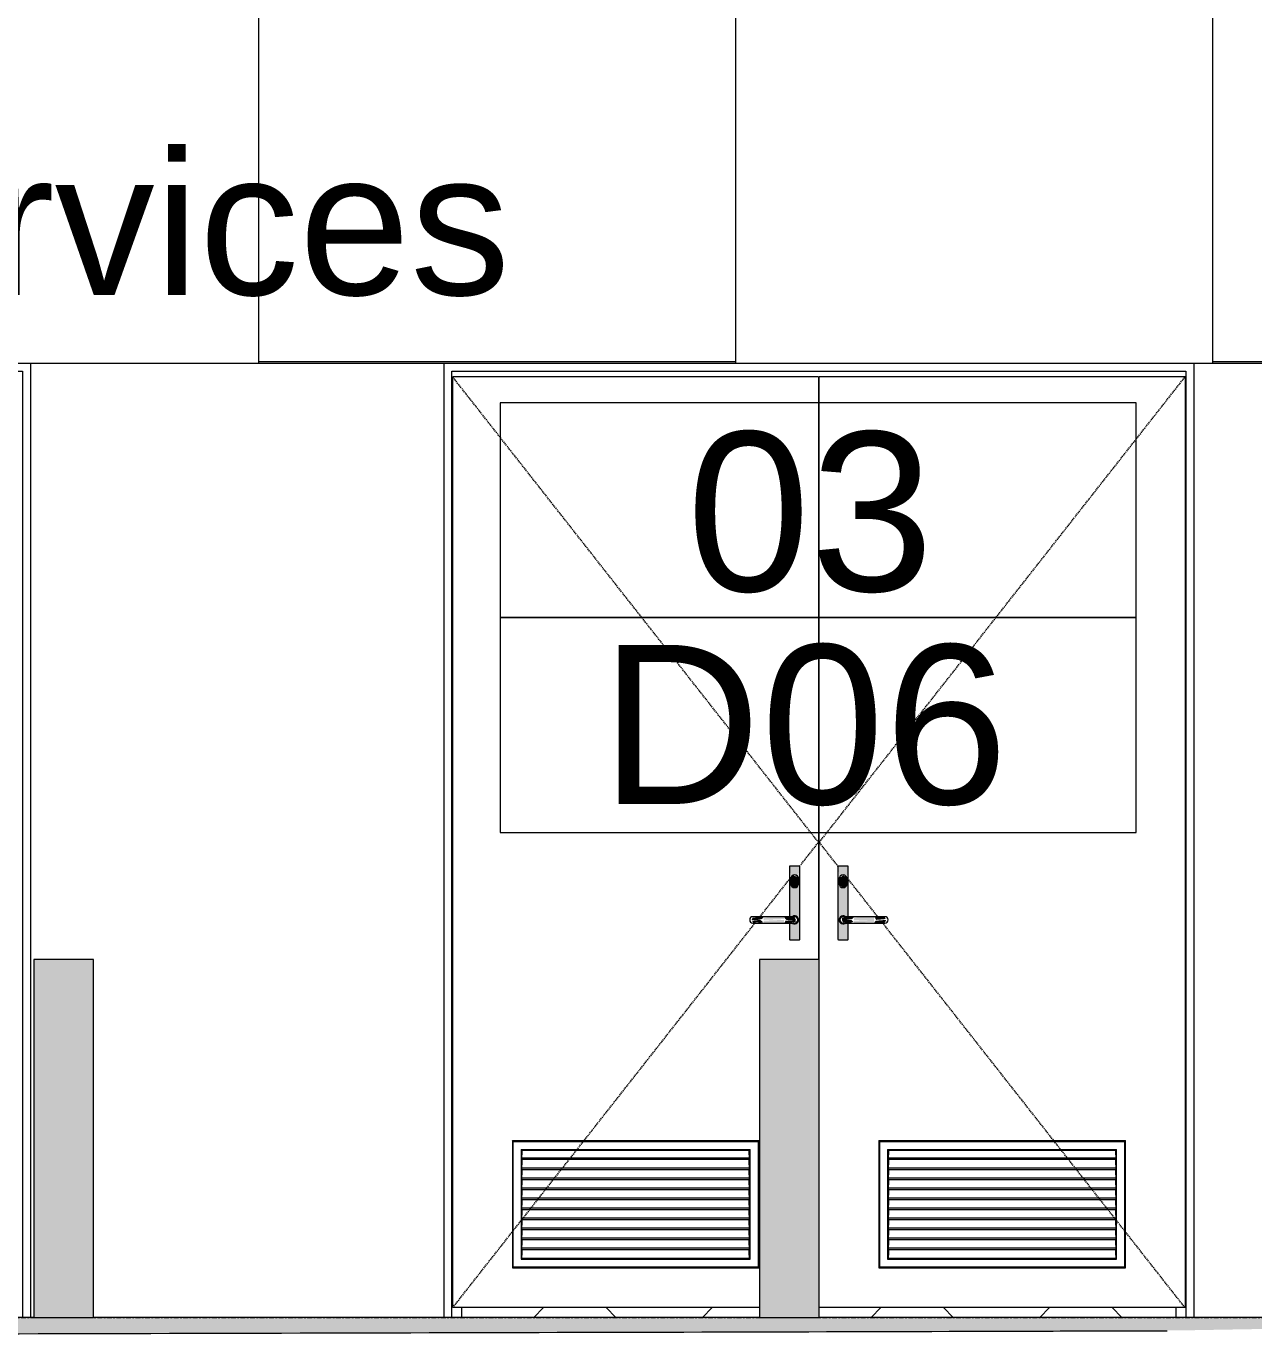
# Model space of a CAD drawing. Header units: millimetres. Extents: x -4612930 to -4329258, y -1064 to 30311.
# Drawn here: x -4541942 to -4538854, y 5154 to 8447 of the extents above; entities that cross this region are included whole.
import ezdxf

# ---------------------------------------------------------------- set-up
doc = ezdxf.new("R2010")
doc.units = ezdxf.units.MM
doc.linetypes.add('AEC_Center', pattern=[24, 12, -4, 4, -4])
doc.linetypes.add('Dash Small', pattern=[9, 3, -1.5, 3, -1.5])
for name, color, linetype, lineweight in [('A-DOOR', 31, 'Continuous', 5), ('A-DOOR-FRAM', 31, 'Continuous', 5), ('A-DOOR-IDEN', 31, 'Continuous', 5), ('A-FLOR', 192, 'Continuous', 5), ('A-FLOR-LEVL', 51, 'Continuous', 5), ('A-WALL', 113, 'Continuous', 5), ('A-WALL-PATT', 111, 'Continuous', 5), ('G-ANNO-TEXT', 231, 'Continuous', 5), ('Q-SPCQ', 91, 'Continuous', 5)]:
    doc.layers.add(name, color=color, linetype=linetype, lineweight=lineweight)
doc.styles.add('Arial_1', font='arial.ttf', dxfattribs={"height": 400})
doc.styles.add('Arial_2', font='arial.ttf', dxfattribs={"height": 360})

# ---------------------------------------------------------------- blocks, each defined once
blk = doc.blocks.new('X_Door-Frame-Metal - Standard-V12-SOUTH WEST')
at = {"layer": 'A-DOOR-FRAM'}
for p, q in [((-4543816.6142, 7600), (-4543816.6142, 6100)), ((-4543796.6142, 6100), (-4543796.6142, 7580)), ((-4543796.6142, 7580), (-4541950.6142, 7580)), ((-4541950.6142, 7580), (-4541950.6142, 5200)), ((-4541930.6142, 7600), (-4541930.6142, 5200)), ((-4543771.6142, 5200), (-4543771.6142, 5225)), ((-4541975.6142, 5225), (-4541975.6142, 5200))]:
    blk.add_line(p, q, dxfattribs=at)
blk = doc.blocks.new('X_Door-Panel-Hinge-Standard - Standard-V13-SOUTH WEST')
at = {"layer": 'A-DOOR', "linetype": 'Dash Small'}
for p, q in [((-4539946.6142, 6395), (-4539026.6142, 7565)), ((-4539899.0735, 6334.5407), (-4539946.6142, 6395)), ((-4539798.4841, 6206.6171), (-4539873.6142, 6302.163)), ((-4539026.6142, 5225), (-4539788.2231, 6193.5678))]:
    blk.add_line(p, q, dxfattribs=at)
at = {"layer": 'A-DOOR'}
for p, q in [((-4539946.6142, 5225), (-4539946.6142, 7565)), ((-4539026.6142, 7565), (-4539946.6142, 7565)), ((-4539026.6142, 7565), (-4539026.6142, 5225)), ((-4539796.6142, 5645), (-4539796.6142, 5325)), ((-4539796.6142, 5645), (-4539176.6142, 5645)), ((-4539794.6142, 5643), (-4539796.6142, 5645)), ((-4539794.6142, 5643), (-4539178.6142, 5643)), ((-4539794.6142, 5327), (-4539794.6142, 5643)), ((-4539176.6142, 5645), (-4539178.6142, 5643)), ((-4539178.6142, 5643), (-4539178.6142, 5327)), ((-4539176.6142, 5325), (-4539176.6142, 5645)), ((-4539774.6142, 5623), (-4539774.6142, 5347)), ((-4539774.6142, 5623), (-4539198.6142, 5623)), ((-4539772.6142, 5621), (-4539772.6142, 5609.05)), ((-4539772.6142, 5621), (-4539200.6142, 5621)), ((-4539772.6142, 5601), (-4539772.6142, 5609.05)), ((-4539772.6142, 5598), (-4539772.6142, 5601)), ((-4539200.6142, 5601), (-4539772.6142, 5601)), ((-4539772.6142, 5598), (-4539200.6142, 5598)), ((-4539772.6142, 5598), (-4539772.6142, 5583.85)), ((-4539200.6142, 5609.05), (-4539200.6142, 5621)), ((-4539200.6142, 5609.05), (-4539200.6142, 5601)), ((-4539200.6142, 5601), (-4539200.6142, 5598)), ((-4539200.6142, 5583.85), (-4539200.6142, 5598)), ((-4539198.6142, 5347), (-4539198.6142, 5623)), ((-4539772.6142, 5575.8), (-4539772.6142, 5583.85)), ((-4539772.6142, 5572.8), (-4539772.6142, 5575.8)), ((-4539200.6142, 5575.8), (-4539772.6142, 5575.8)), ((-4539772.6142, 5572.8), (-4539200.6142, 5572.8)), ((-4539772.6142, 5572.8), (-4539772.6142, 5558.65)), ((-4539200.6142, 5583.85), (-4539200.6142, 5575.8)), ((-4539200.6142, 5575.8), (-4539200.6142, 5572.8)), ((-4539200.6142, 5558.65), (-4539200.6142, 5572.8)), ((-4539772.6142, 5550.6), (-4539772.6142, 5558.65)), ((-4539772.6142, 5547.6), (-4539772.6142, 5550.6)), ((-4539200.6142, 5550.6), (-4539772.6142, 5550.6)), ((-4539772.6142, 5547.6), (-4539200.6142, 5547.6)), ((-4539772.6142, 5547.6), (-4539772.6142, 5533.45)), ((-4539772.6142, 5525.4), (-4539772.6142, 5533.45)), ((-4539200.6142, 5558.65), (-4539200.6142, 5550.6)), ((-4539200.6142, 5550.6), (-4539200.6142, 5547.6)), ((-4539200.6142, 5533.45), (-4539200.6142, 5547.6)), ((-4539200.6142, 5533.45), (-4539200.6142, 5525.4)), ((-4539772.6142, 5522.4), (-4539772.6142, 5525.4)), ((-4539200.6142, 5525.4), (-4539772.6142, 5525.4)), ((-4539772.6142, 5522.4), (-4539200.6142, 5522.4)), ((-4539772.6142, 5522.4), (-4539772.6142, 5508.25)), ((-4539772.6142, 5500.2), (-4539772.6142, 5508.25)), ((-4539772.6142, 5497.2), (-4539772.6142, 5500.2)), ((-4539200.6142, 5500.2), (-4539772.6142, 5500.2)), ((-4539200.6142, 5525.4), (-4539200.6142, 5522.4)), ((-4539200.6142, 5508.25), (-4539200.6142, 5522.4)), ((-4539200.6142, 5508.25), (-4539200.6142, 5500.2)), ((-4539200.6142, 5500.2), (-4539200.6142, 5497.2)), ((-4539772.6142, 5497.2), (-4539200.6142, 5497.2)), ((-4539772.6142, 5497.2), (-4539772.6142, 5483.05)), ((-4539772.6142, 5475), (-4539772.6142, 5483.05)), ((-4539772.6142, 5472), (-4539772.6142, 5475)), ((-4539200.6142, 5475), (-4539772.6142, 5475)), ((-4539772.6142, 5472), (-4539200.6142, 5472)), ((-4539772.6142, 5472), (-4539772.6142, 5457.85)), ((-4539200.6142, 5483.05), (-4539200.6142, 5497.2)), ((-4539200.6142, 5483.05), (-4539200.6142, 5475)), ((-4539200.6142, 5475), (-4539200.6142, 5472)), ((-4539200.6142, 5457.85), (-4539200.6142, 5472)), ((-4539772.6142, 5449.8), (-4539772.6142, 5457.85)), ((-4539772.6142, 5446.8), (-4539772.6142, 5449.8)), ((-4539200.6142, 5449.8), (-4539772.6142, 5449.8)), ((-4539772.6142, 5446.8), (-4539200.6142, 5446.8)), ((-4539772.6142, 5446.8), (-4539772.6142, 5432.65)), ((-4539200.6142, 5457.85), (-4539200.6142, 5449.8)), ((-4539200.6142, 5449.8), (-4539200.6142, 5446.8)), ((-4539200.6142, 5432.65), (-4539200.6142, 5446.8)), ((-4539772.6142, 5424.6), (-4539772.6142, 5432.65)), ((-4539772.6142, 5421.6), (-4539772.6142, 5424.6)), ((-4539200.6142, 5424.6), (-4539772.6142, 5424.6)), ((-4539772.6142, 5421.6), (-4539200.6142, 5421.6)), ((-4539772.6142, 5421.6), (-4539772.6142, 5407.45)), ((-4539772.6142, 5399.4), (-4539772.6142, 5407.45)), ((-4539200.6142, 5432.65), (-4539200.6142, 5424.6)), ((-4539200.6142, 5424.6), (-4539200.6142, 5421.6)), ((-4539200.6142, 5407.45), (-4539200.6142, 5421.6)), ((-4539200.6142, 5407.45), (-4539200.6142, 5399.4)), ((-4539772.6142, 5396.4), (-4539772.6142, 5399.4)), ((-4539200.6142, 5399.4), (-4539772.6142, 5399.4)), ((-4539772.6142, 5396.4), (-4539200.6142, 5396.4)), ((-4539772.6142, 5396.4), (-4539772.6142, 5382.25)), ((-4539772.6142, 5374.2), (-4539772.6142, 5382.25)), ((-4539772.6142, 5371.2), (-4539772.6142, 5374.2)), ((-4539200.6142, 5374.2), (-4539772.6142, 5374.2)), ((-4539772.6142, 5371.2), (-4539200.6142, 5371.2)), ((-4539772.6142, 5371.2), (-4539772.6142, 5357.05)), ((-4539200.6142, 5399.4), (-4539200.6142, 5396.4)), ((-4539200.6142, 5382.25), (-4539200.6142, 5396.4)), ((-4539200.6142, 5382.25), (-4539200.6142, 5374.2)), ((-4539200.6142, 5374.2), (-4539200.6142, 5371.2)), ((-4539200.6142, 5357.05), (-4539200.6142, 5371.2)), ((-4539774.6142, 5347), (-4539198.6142, 5347)), ((-4539772.6142, 5349), (-4539772.6142, 5357.05)), ((-4539200.6142, 5349), (-4539772.6142, 5349)), ((-4539200.6142, 5357.05), (-4539200.6142, 5349)), ((-4539796.6142, 5325), (-4539794.6142, 5327)), ((-4539796.6142, 5325), (-4539176.6142, 5325)), ((-4539178.6142, 5327), (-4539794.6142, 5327)), ((-4539176.6142, 5325), (-4539178.6142, 5327)), ((-4539026.6142, 5225), (-4539946.6142, 5225))]:
    blk.add_line(p, q, dxfattribs=at)
blk = doc.blocks.new('X_Door-Panel-Hinge-Standard - Standard-V14-SOUTH WEST')
at = {"layer": 'A-DOOR', "linetype": 'Dash Small'}
for p, q in [((-4539948.6142, 6395), (-4540868.6142, 7565)), ((-4539996.1549, 6334.5407), (-4539948.6142, 6395)), ((-4540096.7443, 6206.6171), (-4540021.6142, 6302.163)), ((-4540868.6142, 5225), (-4540107.0053, 6193.5678))]:
    blk.add_line(p, q, dxfattribs=at)
at = {"layer": 'A-DOOR'}
for p, q in [((-4540868.6142, 5225), (-4540868.6142, 7565)), ((-4539948.6142, 7565), (-4540868.6142, 7565)), ((-4539948.6142, 7565), (-4539948.6142, 6100)), ((-4540716.6142, 5643), (-4540718.6142, 5645)), ((-4540718.6142, 5645), (-4540718.6142, 5325)), ((-4540718.6142, 5645), (-4540098.6142, 5645)), ((-4540716.6142, 5643), (-4540100.6142, 5643)), ((-4540716.6142, 5327), (-4540716.6142, 5643)), ((-4540098.6142, 5645), (-4540100.6142, 5643)), ((-4540100.6142, 5643), (-4540100.6142, 5327)), ((-4540098.6142, 5325), (-4540098.6142, 5645)), ((-4540696.6142, 5623), (-4540696.6142, 5347)), ((-4540696.6142, 5623), (-4540120.6142, 5623)), ((-4540694.6142, 5621), (-4540694.6142, 5609.05)), ((-4540694.6142, 5621), (-4540122.6142, 5621)), ((-4540694.6142, 5601), (-4540694.6142, 5609.05)), ((-4540694.6142, 5598), (-4540694.6142, 5601)), ((-4540122.6142, 5601), (-4540694.6142, 5601)), ((-4540694.6142, 5598), (-4540122.6142, 5598)), ((-4540694.6142, 5598), (-4540694.6142, 5583.85)), ((-4540122.6142, 5609.05), (-4540122.6142, 5621)), ((-4540122.6142, 5609.05), (-4540122.6142, 5601)), ((-4540122.6142, 5601), (-4540122.6142, 5598)), ((-4540122.6142, 5583.85), (-4540122.6142, 5598)), ((-4540120.6142, 5347), (-4540120.6142, 5623)), ((-4540694.6142, 5575.8), (-4540694.6142, 5583.85)), ((-4540694.6142, 5572.8), (-4540694.6142, 5575.8)), ((-4540122.6142, 5575.8), (-4540694.6142, 5575.8)), ((-4540694.6142, 5572.8), (-4540122.6142, 5572.8)), ((-4540694.6142, 5572.8), (-4540694.6142, 5558.65)), ((-4540122.6142, 5583.85), (-4540122.6142, 5575.8)), ((-4540122.6142, 5575.8), (-4540122.6142, 5572.8)), ((-4540122.6142, 5558.65), (-4540122.6142, 5572.8)), ((-4540694.6142, 5550.6), (-4540694.6142, 5558.65)), ((-4540694.6142, 5547.6), (-4540694.6142, 5550.6)), ((-4540122.6142, 5550.6), (-4540694.6142, 5550.6)), ((-4540694.6142, 5547.6), (-4540122.6142, 5547.6)), ((-4540694.6142, 5547.6), (-4540694.6142, 5533.45)), ((-4540694.6142, 5525.4), (-4540694.6142, 5533.45)), ((-4540122.6142, 5558.65), (-4540122.6142, 5550.6)), ((-4540122.6142, 5550.6), (-4540122.6142, 5547.6)), ((-4540122.6142, 5533.45), (-4540122.6142, 5547.6)), ((-4540122.6142, 5533.45), (-4540122.6142, 5525.4)), ((-4540694.6142, 5522.4), (-4540694.6142, 5525.4)), ((-4540122.6142, 5525.4), (-4540694.6142, 5525.4)), ((-4540694.6142, 5522.4), (-4540122.6142, 5522.4)), ((-4540694.6142, 5522.4), (-4540694.6142, 5508.25)), ((-4540694.6142, 5500.2), (-4540694.6142, 5508.25)), ((-4540694.6142, 5497.2), (-4540694.6142, 5500.2)), ((-4540122.6142, 5500.2), (-4540694.6142, 5500.2)), ((-4540122.6142, 5525.4), (-4540122.6142, 5522.4)), ((-4540122.6142, 5508.25), (-4540122.6142, 5522.4)), ((-4540122.6142, 5508.25), (-4540122.6142, 5500.2)), ((-4540122.6142, 5500.2), (-4540122.6142, 5497.2)), ((-4540694.6142, 5497.2), (-4540122.6142, 5497.2)), ((-4540694.6142, 5497.2), (-4540694.6142, 5483.05)), ((-4540694.6142, 5475), (-4540694.6142, 5483.05)), ((-4540694.6142, 5472), (-4540694.6142, 5475)), ((-4540122.6142, 5475), (-4540694.6142, 5475)), ((-4540694.6142, 5472), (-4540122.6142, 5472)), ((-4540694.6142, 5472), (-4540694.6142, 5457.85)), ((-4540122.6142, 5483.05), (-4540122.6142, 5497.2)), ((-4540122.6142, 5483.05), (-4540122.6142, 5475)), ((-4540122.6142, 5475), (-4540122.6142, 5472)), ((-4540122.6142, 5457.85), (-4540122.6142, 5472)), ((-4540694.6142, 5449.8), (-4540694.6142, 5457.85)), ((-4540694.6142, 5446.8), (-4540694.6142, 5449.8)), ((-4540122.6142, 5449.8), (-4540694.6142, 5449.8)), ((-4540694.6142, 5446.8), (-4540122.6142, 5446.8)), ((-4540694.6142, 5446.8), (-4540694.6142, 5432.65)), ((-4540122.6142, 5457.85), (-4540122.6142, 5449.8)), ((-4540122.6142, 5449.8), (-4540122.6142, 5446.8)), ((-4540122.6142, 5432.65), (-4540122.6142, 5446.8)), ((-4540694.6142, 5424.6), (-4540694.6142, 5432.65)), ((-4540694.6142, 5421.6), (-4540694.6142, 5424.6)), ((-4540122.6142, 5424.6), (-4540694.6142, 5424.6)), ((-4540694.6142, 5421.6), (-4540122.6142, 5421.6)), ((-4540694.6142, 5421.6), (-4540694.6142, 5407.45)), ((-4540694.6142, 5399.4), (-4540694.6142, 5407.45)), ((-4540122.6142, 5432.65), (-4540122.6142, 5424.6)), ((-4540122.6142, 5424.6), (-4540122.6142, 5421.6)), ((-4540122.6142, 5407.45), (-4540122.6142, 5421.6)), ((-4540122.6142, 5407.45), (-4540122.6142, 5399.4)), ((-4540694.6142, 5396.4), (-4540694.6142, 5399.4)), ((-4540122.6142, 5399.4), (-4540694.6142, 5399.4)), ((-4540694.6142, 5396.4), (-4540122.6142, 5396.4)), ((-4540694.6142, 5396.4), (-4540694.6142, 5382.25)), ((-4540694.6142, 5374.2), (-4540694.6142, 5382.25)), ((-4540694.6142, 5371.2), (-4540694.6142, 5374.2)), ((-4540122.6142, 5374.2), (-4540694.6142, 5374.2)), ((-4540694.6142, 5371.2), (-4540122.6142, 5371.2)), ((-4540694.6142, 5371.2), (-4540694.6142, 5357.05)), ((-4540122.6142, 5399.4), (-4540122.6142, 5396.4)), ((-4540122.6142, 5382.25), (-4540122.6142, 5396.4)), ((-4540122.6142, 5382.25), (-4540122.6142, 5374.2)), ((-4540122.6142, 5374.2), (-4540122.6142, 5371.2)), ((-4540122.6142, 5357.05), (-4540122.6142, 5371.2)), ((-4540696.6142, 5347), (-4540120.6142, 5347)), ((-4540694.6142, 5349), (-4540694.6142, 5357.05)), ((-4540122.6142, 5349), (-4540694.6142, 5349)), ((-4540122.6142, 5357.05), (-4540122.6142, 5349)), ((-4540716.6142, 5327), (-4540718.6142, 5325)), ((-4540718.6142, 5325), (-4540098.6142, 5325)), ((-4540100.6142, 5327), (-4540716.6142, 5327)), ((-4540100.6142, 5327), (-4540098.6142, 5325)), ((-4540096.6211, 5225), (-4540868.6142, 5225))]:
    blk.add_line(p, q, dxfattribs=at)
blk = doc.blocks.new('X_Door-Frame-Metal - Standard-V3-SOUTH WEST')
at = {"layer": 'A-DOOR-FRAM'}
for p, q in [((-4547950.6142, 7600), (-4547950.6142, 5200)), ((-4547930.6142, 5200), (-4547930.6142, 7580)), ((-4547930.6142, 7580), (-4546084.6142, 7580)), ((-4546084.6142, 7580), (-4546084.6142, 5200)), ((-4546064.6142, 7600), (-4546064.6142, 5200)), ((-4547905.6142, 5200), (-4547905.6142, 5225)), ((-4546109.6142, 5225), (-4546109.6142, 5200))]:
    blk.add_line(p, q, dxfattribs=at)
blk = doc.blocks.new('X_Door-Handle-Lockwood 4800 Series Lever - Standard-764996-SOUTH WEST')
at = {"layer": 'A-DOOR'}
h = blk.add_hatch(color=256, dxfattribs=at)
h.paths.add_polyline_path([(-4548980, 6150), (-4548969.6, 6151), (-4548971.9, 6310.1), (-4548975.5, 6283.9), (-4548982.6, 6281), (-4548989.7, 6283.9), (-4548992.6, 6291), (-4548994.6, 6323.7), (-4548995.6, 6334), (-4548995.6, 6207.5), (-4548987.6, 6208.7), (-4548980, 6209.7), (-4548974, 6205), (-4548973, 6197.4), (-4548977.6, 6191.3), (-4548985.2, 6190.3), (-4548995.6, 6192.5), (-4548994.6, 6150), (-4548982.6, 6150)])
h.paths.add_polyline_path([(-4548973, 6305.6), (-4548970.6, 6335), (-4548995.6, 6334), (-4548991.3, 6308), (-4548985.2, 6312.7), (-4548977.6, 6311.7), (-4548974, 6308)])
for points in [[(-4548982.6, 6281), (-4548976.7, 6283.9), (-4548972.6, 6291), (-4548974, 6308), (-4548986.5, 6311.7), (-4548992.3, 6305.6), (-4548992.3, 6288.4), (-4548985.2, 6281.7), (-4548983.9, 6281.3)], [(-4549074.5, 6200), (-4549064.6, 6202.1), (-4549060.6, 6206.9), (-4549088, 6205.7), (-4549090.9, 6200), (-4549078.1, 6200)], [(-4549086.8, 6192.1), (-4549078.1, 6193.9), (-4549068.6, 6192.8), (-4549061.7, 6194.3), (-4549068.9, 6200), (-4549089.9, 6197.9), (-4549087.3, 6193.1)], [(-4549060.6, 6200), (-4549009.6, 6202.1), (-4549009.6, 6207.7), (-4549060.6, 6205.7), (-4549060.6, 6202.1)], [(-4549009.6, 6192.3), (-4549009.6, 6200), (-4549060.6, 6197.9), (-4549060.6, 6192.3), (-4549042.9, 6192.3)], [(-4548992.6, 6200), (-4548979.3, 6200), (-4548982.5, 6206), (-4549003.3, 6207.5), (-4549008.6, 6205.7), (-4549003.3, 6200), (-4548995.6, 6200)], [(-4548999.2, 6192.1), (-4548980, 6194.7), (-4548980, 6200), (-4549005.6, 6197.9), (-4549008.1, 6192.9), (-4549003.3, 6192.5)]]:
    blk.add_hatch(color=256, dxfattribs=at).paths.add_polyline_path(points)
for p, q in [((-4548995.6, 6334), (-4548995.6, 6207.5)), ((-4548970.6, 6335), (-4548994.6, 6335)), ((-4548969.6, 6151), (-4548969.6, 6334)), ((-4548992.6, 6303), (-4548992.6, 6291)), ((-4548972.6, 6291), (-4548972.6, 6303)), ((-4549009.6, 6208), (-4549060.6, 6208)), ((-4549060.6, 6192), (-4549009.6, 6192)), ((-4548995.6, 6192.5), (-4548995.6, 6151)), ((-4548994.6, 6150), (-4548970.6, 6150))]:
    blk.add_line(p, q, dxfattribs=at)
at = {"layer": 'A-DOOR', "flags": 128}
for points in [[(-4549060.6, 6208), (-4549061.7, 6208), (-4549062.8, 6208), (-4549063.8, 6208), (-4549064.9, 6208), (-4549066, 6208), (-4549067, 6208), (-4549068.1, 6208), (-4549069.1, 6208), (-4549070.1, 6208), (-4549071.1, 6208), (-4549072.1, 6208), (-4549073.1, 6208), (-4549074, 6208), (-4549075, 6208), (-4549075.9, 6208), (-4549076.7, 6208), (-4549077.6, 6208), (-4549078.4, 6208), (-4549079.2, 6208), (-4549080, 6208), (-4549080.7, 6208), (-4549081.4, 6208), (-4549082.1, 6208), (-4549082.7, 6208), (-4549083.3, 6208), (-4549083.9, 6208), (-4549084.4, 6208), (-4549084.9, 6208), (-4549085.4, 6208), (-4549085.8, 6208), (-4549086.2, 6208), (-4549086.5, 6208), (-4549086.8, 6208), (-4549087, 6208), (-4549087.2, 6208), (-4549087.4, 6208), (-4549087.5, 6208), (-4549087.6, 6208), (-4549087.6, 6208)], [(-4549087.6, 6192), (-4549087.6, 6192), (-4549087.5, 6192), (-4549087.4, 6192), (-4549087.3, 6192), (-4549087.1, 6192), (-4549086.8, 6192), (-4549086.6, 6192), (-4549086.2, 6192), (-4549085.9, 6192), (-4549085.5, 6192), (-4549085, 6192), (-4549084.6, 6192), (-4549084, 6192), (-4549083.5, 6192), (-4549082.9, 6192), (-4549082.3, 6192), (-4549081.6, 6192), (-4549080.9, 6192), (-4549080.2, 6192), (-4549079.4, 6192), (-4549078.6, 6192), (-4549077.8, 6192), (-4549077, 6192), (-4549076.1, 6192), (-4549075.2, 6192), (-4549074.3, 6192), (-4549073.3, 6192), (-4549072.4, 6192), (-4549071.4, 6192), (-4549070.4, 6192), (-4549069.4, 6192), (-4549068.4, 6192), (-4549067.3, 6192), (-4549066.3, 6192), (-4549065.2, 6192), (-4549064.1, 6192), (-4549063.1, 6192), (-4549062, 6192), (-4549060.9, 6192), (-4549060.6, 6192)], [(-4548982.6, 6208), (-4548982.6, 6208), (-4548982.7, 6208), (-4548982.8, 6208), (-4548983, 6208), (-4548983.2, 6208), (-4548983.4, 6208), (-4548983.7, 6208), (-4548984, 6208), (-4548984.3, 6208), (-4548984.7, 6208), (-4548985.2, 6208), (-4548985.7, 6208), (-4548986.2, 6208), (-4548986.7, 6208), (-4548987.3, 6208), (-4548988, 6208), (-4548988.6, 6208), (-4548989.3, 6208), (-4548990, 6208), (-4548990.8, 6208), (-4548991.6, 6208), (-4548992.4, 6208), (-4548993.3, 6208), (-4548994.1, 6208), (-4548995, 6208), (-4548995.9, 6208), (-4548996.9, 6208), (-4548997.9, 6208), (-4548998.8, 6208), (-4548999.8, 6208), (-4549000.8, 6208), (-4549001.9, 6208), (-4549002.9, 6208), (-4549004, 6208), (-4549005, 6208), (-4549006.1, 6208), (-4549007.2, 6208), (-4549008.2, 6208), (-4549009.3, 6208), (-4549009.6, 6208)], [(-4549009.6, 6192), (-4549008.5, 6192), (-4549007.5, 6192), (-4549006.4, 6192), (-4549005.3, 6192), (-4549004.3, 6192), (-4549003.2, 6192), (-4549002.2, 6192), (-4549001.1, 6192), (-4549000.1, 6192), (-4548999.1, 6192), (-4548998.1, 6192), (-4548997.1, 6192), (-4548996.2, 6192), (-4548995.3, 6192), (-4548994.4, 6192), (-4548993.5, 6192), (-4548992.6, 6192), (-4548991.8, 6192), (-4548991, 6192), (-4548990.2, 6192), (-4548989.5, 6192), (-4548988.8, 6192), (-4548988.1, 6192), (-4548987.5, 6192), (-4548986.9, 6192), (-4548986.3, 6192), (-4548985.8, 6192), (-4548985.3, 6192), (-4548984.9, 6192), (-4548984.4, 6192), (-4548984.1, 6192), (-4548983.7, 6192), (-4548983.5, 6192), (-4548983.2, 6192), (-4548983, 6192), (-4548982.8, 6192), (-4548982.7, 6192), (-4548982.6, 6192), (-4548982.6, 6192)]]:
    blk.add_lwpolyline(points, dxfattribs=at)
at = {"layer": 'A-DOOR'}
for centre, radius, start, end in [((-4548994.6, 6334), 1, 90, 180), ((-4548970.6, 6334), 1, 0, 90), ((-4548982.6, 6303), 10, 360, 180), ((-4548982.6, 6291), 10, 180, 0), ((-4548982.6, 6303), 10, 0, 120), ((-4548982.6, 6291), 10, 315, 0), ((-4548982.6, 6303), 10, 0, 15), ((-4548982.6, 6303), 10, 0, 15), ((-4548982.6, 6291), 10, 195, 210), ((-4548982.6, 6291), 10, 255, 285), ((-4549087.6, 6200), 8, 90, 270), ((-4549087.6, 6200), 8, 90, 180), ((-4549087.6, 6200), 8, 180, 270), ((-4548982.6, 6200), 10, 0, 135), ((-4548982.6, 6200), 10, 225, 0), ((-4548982.6, 6200), 8, 0, 120), ((-4548982.6, 6200), 8, 240, 0), ((-4548982.6, 6200), 8, 270, 90), ((-4548994.6, 6151), 1, 180, 270), ((-4548970.6, 6151), 1, 270, 0)]:
    blk.add_arc(centre, radius, start, end, dxfattribs=at)
blk = doc.blocks.new('X_Door-Handle-Lockwood 4800 Series Lever - Standard-765406-SOUTH WEST')
at = {"layer": 'A-DOOR'}
h = blk.add_hatch(color=256, dxfattribs=at)
h.paths.add_polyline_path([(-4548863.2, 6150), (-4548847.6, 6151), (-4548847.6, 6192.5), (-4548855.6, 6191.3), (-4548863.2, 6190.3), (-4548869.3, 6195), (-4548870.3, 6202.6), (-4548865.6, 6208.7), (-4548858, 6209.7), (-4548847.6, 6207.5), (-4548849.9, 6310.1), (-4548853.5, 6283.9), (-4548860.6, 6281), (-4548867.7, 6283.9), (-4548870.6, 6291), (-4548872.6, 6323.7), (-4548873.6, 6334), (-4548872.6, 6150), (-4548865.6, 6150)])
h.paths.add_polyline_path([(-4548851, 6305.6), (-4548848.6, 6335), (-4548873.6, 6334), (-4548869.3, 6308), (-4548863.2, 6312.7), (-4548855.6, 6311.7), (-4548852, 6308)])
for points in [[(-4548860.6, 6281), (-4548853.5, 6285), (-4548850.6, 6291), (-4548852, 6308), (-4548860.4, 6311.7), (-4548869.9, 6305.6), (-4548870.6, 6303), (-4548869.3, 6288.7), (-4548863.2, 6281.7), (-4548861.9, 6281.3)], [(-4548844, 6192.1), (-4548835.2, 6195), (-4548839.9, 6200), (-4548863.9, 6200), (-4548861.2, 6194), (-4548845.1, 6192.2)], [(-4548850.6, 6200), (-4548837.6, 6202.1), (-4548833.6, 6206.9), (-4548855, 6206.7), (-4548863.2, 6205.3), (-4548863.2, 6200), (-4548851, 6200)], [(-4548782.6, 6200), (-4548782.6, 6207.7), (-4548833.6, 6205.7), (-4548833.6, 6200), (-4548801, 6200)], [(-4548833.6, 6192.3), (-4548782.6, 6194.3), (-4548782.6, 6200), (-4548833.6, 6197.9), (-4548833.6, 6192.9)], [(-4548756.4, 6192.1), (-4548752.3, 6200), (-4548778.7, 6197.8), (-4548782.6, 6193.1), (-4548758.6, 6193.1)], [(-4548776.9, 6200), (-4548753.4, 6202.1), (-4548756.4, 6207.9), (-4548765.1, 6206.1), (-4548774.7, 6207.2), (-4548781.5, 6205.6), (-4548778.5, 6201.9)]]:
    blk.add_hatch(color=256, dxfattribs=at).paths.add_polyline_path(points)
for p, q in [((-4548873.6, 6334), (-4548873.6, 6151)), ((-4548848.6, 6335), (-4548872.6, 6335)), ((-4548847.6, 6207.5), (-4548847.6, 6334)), ((-4548870.6, 6303), (-4548870.6, 6291)), ((-4548850.6, 6291), (-4548850.6, 6303)), ((-4548847.6, 6151), (-4548847.6, 6192.5)), ((-4548782.6, 6208), (-4548833.6, 6208)), ((-4548833.6, 6192), (-4548782.6, 6192)), ((-4548872.6, 6150), (-4548848.6, 6150))]:
    blk.add_line(p, q, dxfattribs=at)
at = {"layer": 'A-DOOR', "flags": 128}
for points in [[(-4548833.6, 6208), (-4548834.7, 6208), (-4548835.8, 6208), (-4548836.8, 6208), (-4548837.9, 6208), (-4548839, 6208), (-4548840, 6208), (-4548841.1, 6208), (-4548842.1, 6208), (-4548843.1, 6208), (-4548844.1, 6208), (-4548845.1, 6208), (-4548846.1, 6208), (-4548847, 6208), (-4548848, 6208), (-4548848.9, 6208), (-4548849.7, 6208), (-4548850.6, 6208), (-4548851.4, 6208), (-4548852.2, 6208), (-4548853, 6208), (-4548853.7, 6208), (-4548854.4, 6208), (-4548855.1, 6208), (-4548855.7, 6208), (-4548856.3, 6208), (-4548856.9, 6208), (-4548857.4, 6208), (-4548857.9, 6208), (-4548858.4, 6208), (-4548858.8, 6208), (-4548859.2, 6208), (-4548859.5, 6208), (-4548859.8, 6208), (-4548860, 6208), (-4548860.2, 6208), (-4548860.4, 6208), (-4548860.5, 6208), (-4548860.6, 6208), (-4548860.6, 6208)], [(-4548860.6, 6192), (-4548860.6, 6192), (-4548860.5, 6192), (-4548860.4, 6192), (-4548860.3, 6192), (-4548860.1, 6192), (-4548859.8, 6192), (-4548859.6, 6192), (-4548859.2, 6192), (-4548858.9, 6192), (-4548858.5, 6192), (-4548858, 6192), (-4548857.6, 6192), (-4548857, 6192), (-4548856.5, 6192), (-4548855.9, 6192), (-4548855.3, 6192), (-4548854.6, 6192), (-4548853.9, 6192), (-4548853.2, 6192), (-4548852.4, 6192), (-4548851.6, 6192), (-4548850.8, 6192), (-4548850, 6192), (-4548849.1, 6192), (-4548848.2, 6192), (-4548847.3, 6192), (-4548846.3, 6192), (-4548845.4, 6192), (-4548844.4, 6192), (-4548843.4, 6192), (-4548842.4, 6192), (-4548841.4, 6192), (-4548840.3, 6192), (-4548839.3, 6192), (-4548838.2, 6192), (-4548837.1, 6192), (-4548836.1, 6192), (-4548835, 6192), (-4548833.9, 6192), (-4548833.6, 6192)], [(-4548755.6, 6208), (-4548755.6, 6208), (-4548755.7, 6208), (-4548755.8, 6208), (-4548756, 6208), (-4548756.2, 6208), (-4548756.4, 6208), (-4548756.7, 6208), (-4548757, 6208), (-4548757.3, 6208), (-4548757.7, 6208), (-4548758.2, 6208), (-4548758.7, 6208), (-4548759.2, 6208), (-4548759.7, 6208), (-4548760.3, 6208), (-4548761, 6208), (-4548761.6, 6208), (-4548762.3, 6208), (-4548763, 6208), (-4548763.8, 6208), (-4548764.6, 6208), (-4548765.4, 6208), (-4548766.3, 6208), (-4548767.1, 6208), (-4548768, 6208), (-4548768.9, 6208), (-4548769.9, 6208), (-4548770.9, 6208), (-4548771.8, 6208), (-4548772.8, 6208), (-4548773.8, 6208), (-4548774.9, 6208), (-4548775.9, 6208), (-4548777, 6208), (-4548778, 6208), (-4548779.1, 6208), (-4548780.2, 6208), (-4548781.2, 6208), (-4548782.3, 6208), (-4548782.6, 6208)], [(-4548782.6, 6192), (-4548781.5, 6192), (-4548780.5, 6192), (-4548779.4, 6192), (-4548778.3, 6192), (-4548777.3, 6192), (-4548776.2, 6192), (-4548775.2, 6192), (-4548774.1, 6192), (-4548773.1, 6192), (-4548772.1, 6192), (-4548771.1, 6192), (-4548770.1, 6192), (-4548769.2, 6192), (-4548768.3, 6192), (-4548767.4, 6192), (-4548766.5, 6192), (-4548765.6, 6192), (-4548764.8, 6192), (-4548764, 6192), (-4548763.2, 6192), (-4548762.5, 6192), (-4548761.8, 6192), (-4548761.1, 6192), (-4548760.5, 6192), (-4548759.9, 6192), (-4548759.3, 6192), (-4548758.8, 6192), (-4548758.3, 6192), (-4548757.9, 6192), (-4548757.4, 6192), (-4548757.1, 6192), (-4548756.7, 6192), (-4548756.5, 6192), (-4548756.2, 6192), (-4548756, 6192), (-4548755.8, 6192), (-4548755.7, 6192), (-4548755.6, 6192), (-4548755.6, 6192)]]:
    blk.add_lwpolyline(points, dxfattribs=at)
at = {"layer": 'A-DOOR'}
for centre, radius, start, end in [((-4548872.6, 6334), 1, 90, 180), ((-4548848.6, 6334), 1, 0, 90), ((-4548860.6, 6303), 10, 0, 180), ((-4548860.6, 6303), 10, 60, 180), ((-4548860.6, 6303), 10, 165, 180), ((-4548860.6, 6303), 10, 165, 180), ((-4548860.6, 6291), 10, 180, 0), ((-4548860.6, 6291), 10, 180, 225), ((-4548860.6, 6303), 10, 0, 30), ((-4548860.6, 6303), 10, 0, 15), ((-4548860.6, 6303), 10, 0, 15), ((-4548860.6, 6291), 10, 255, 285), ((-4548860.6, 6291), 10, 330, 345), ((-4548860.6, 6200), 10, 45, 180), ((-4548860.6, 6200), 10, 180, 315), ((-4548860.6, 6200), 8, 90, 270), ((-4548860.6, 6200), 8, 60, 180), ((-4548860.6, 6200), 8, 180, 300), ((-4548755.6, 6200), 8, 270, 90), ((-4548755.6, 6200), 8, 0, 90), ((-4548755.6, 6200), 8, 270, 0), ((-4548872.6, 6151), 1, 180, 270), ((-4548848.6, 6151), 1, 270, 0)]:
    blk.add_arc(centre, radius, start, end, dxfattribs=at)
blk = doc.blocks.new('Bollard_Typical - 150mm Diameter - BOL001 _fixed_-V176-SOUTH WEST')
at = {"layer": 'Q-SPCQ'}
for points in [[(-4577589.3, 5200), (-4577520.4, 5200), (-4577520.4, 6100), (-4577589.3, 6100), (-4577589.3, 5205.5)], [(-4577491.4, 5200), (-4577439.7, 5200), (-4577439.7, 6100), (-4577520.4, 6100), (-4577520.4, 5200), (-4577505.9, 5200)]]:
    blk.add_hatch(color=256, dxfattribs=at).paths.add_polyline_path(points)
at = {"layer": 'Q-SPCQ', "lineweight": 18}
for p, q in [((-4577589.5, 6100), (-4577589.5, 5200)), ((-4577520.4, 6100), (-4577589.5, 6100)), ((-4577439.5, 6100), (-4577520.4, 6100)), ((-4577439.5, 5200), (-4577439.5, 6100)), ((-4577589.5, 5200), (-4577520.4, 5200)), ((-4577520.4, 5200), (-4577439.5, 5200))]:
    blk.add_line(p, q, dxfattribs=at)
blk = doc.blocks.new('AA_DOOR_MARK _ TYPE MARK_HA2 - Mark _ Type Mark-1751130-SOUTH WEST')
at = {"layer": 'A-DOOR-IDEN'}
for p, q in [((-4546209.3, 7500), (-4547809.3, 7500)), ((-4547809.3, 7500), (-4547809.3, 6960)), ((-4546209.3, 6960), (-4546209.3, 7500)), ((-4547809.3, 6960), (-4546209.3, 6960)), ((-4546209.3, 6960), (-4547809.3, 6960)), ((-4547809.3, 6960), (-4547809.3, 6420)), ((-4546209.3, 6420), (-4546209.3, 6960)), ((-4547809.3, 6420), (-4546209.3, 6420))]:
    blk.add_line(p, q, dxfattribs=at)

msp = doc.modelspace()

# ---------------------------------------------------------------- hatches: boundary and pattern name
at = {"layer": 'A-FLOR'}
msp.add_hatch(color=256, dxfattribs=at).paths.add_polyline_path([(-4550065.5, 5154.2), (-4547110.7, 5155), (-4542968.1, 5157.1), (-4539031.5, 5167.9), (-4538252.7, 5181.6), (-4537611.7, 5180.5), (-4537610.4, 5171.3), (-4536838.3, 5173.8), (-4536838.3, 5200), (-4550065.5, 5200), (-4550065.5, 5155)])
at = {"layer": 'A-WALL-PATT'}
h = msp.add_hatch(dxfattribs=at)
h.set_pattern_fill('FP_2', color=256, style=0, pattern_type=2)
h.set_pattern_definition([(90, (-4536559.6, 7600), (-6000, 4e-13), [1200, -1200]), (90, (-4535359.6, 7600), (-6000, 4e-13), [1200, -1200]), (90, (-4534159.6, 7600), (-6000, 4e-13), [1200, -1200]), (90, (-4535359.6, 8800), (-6000, 4e-13), [1200, -1200]), (90, (-4534159.6, 8800), (-6000, 4e-13), [1200, -1200]), (180, (-4535359.6, 8800), (-3e-13, -2400), [1200, -4800]), (180, (-4534159.6, 10000), (-3e-13, -2400), [1200, -4800]), (90, (-4534159.6, 7600), (-6000, 4e-13), [1200, -1200]), (90, (-4532959.6, 7600), (-6000, 4e-13), [1200, -1200]), (90, (-4532359.6, 7600), (-6000, 4e-13), [1200, -1200]), (90, (-4532959.6, 8800), (-6000, 4e-13), [1200, -1200]), (90, (-4532359.6, 8800), (-6000, 4e-13), [1200, -1200]), (180, (-4532959.6, 8800), (-3e-13, -2400), [1200, -4800]), (180, (-4532359.6, 10000), (-3e-13, -2400), [600, -5400]), (90, (-4537159.6, 7600), (-6000, 4e-13), [1200, -1200]), (90, (-4536559.6, 7600), (-6000, 4e-13), [1200, -1200]), (90, (-4537159.6, 8800), (-6000, 4e-13), [1200, -1200]), (90, (-4536559.6, 8800), (-6000, 4e-13), [1200, -1200]), (180, (-4537159.6, 8800), (-3e-13, -2400), [1200, -4800]), (180, (-4536559.6, 10000), (-3e-13, -2400), [600, -5400]), (90, (-4536559.6, 7600), (-6000, 4e-13), [1200, -1200]), (90, (-4538359.6, 7600), (-6000, 4e-13), [1200, -1200])])
h.paths.add_polyline_path([(-4575658.6, 7600), (-4538558.6, 7600), (-4538558.6, 15543), (-4558304.6, 17270.6), (-4575658.6, 15752.3), (-4575658.6, 7706.2)])
h = msp.add_hatch(dxfattribs=at)
h.set_pattern_fill('FP_7', color=256, style=0, pattern_type=2)
h.set_pattern_definition([(90, (-4538431.6, 7600), (-1200, 7e-14), []), (180, (-4538431.6, 7600), (-3e-13, -2400), [])])
h.paths.add_polyline_path([(-4541930.6, 5200), (-4541922.3, 5200), (-4541920.6, 6100), (-4541772.8, 6100), (-4541772.8, 5200), (-4540890.6, 5200), (-4540890.6, 7600), (-4541930.6, 7600), (-4541930.6, 5222.5)])
h.paths.add_polyline_path([(-4538558.6, 5200), (-4538558.6, 7600), (-4539004.6, 7598.1), (-4539004.6, 5200), (-4538595.4, 5200)])
h = msp.add_hatch(dxfattribs=at)
h.set_pattern_fill('FP_11', color=256, style=0, pattern_type=2)
h.set_pattern_definition([(45, (-4547561.98, 0), (-212.132, 212.132), []), (135, (-4547561.98, 0), (-212.132, -212.132), [])])
h.paths.add_polyline_path([(-4539947.1, 5200), (-4539049.6, 5200), (-4539049.6, 5225), (-4539946.6, 5225), (-4539947.1, 5224.7)])
h.paths.add_polyline_path([(-4549715.8, 5200), (-4549715.8, 5225), (-4549819.6, 5225), (-4549819.6, 5200)])
h.paths.add_polyline_path([(-4546715.4, 5200), (-4546515.8, 5200), (-4546515.8, 5225), (-4546715.4, 5225)])
h.paths.add_polyline_path([(-4540698.6, 5200), (-4540096.6, 5200), (-4540096.6, 5225), (-4540845.6, 5225), (-4540845.6, 5200)])
h.paths.add_polyline_path([(-4542874.6, 7400), (-4542872.6, 7400), (-4542874.6, 7421.3)])
h.paths.add_polyline_path([(-4544762.6, 7400), (-4544760.6, 7400), (-4544762.6, 7421.3)])

# ---------------------------------------------------------------- linework, layer by layer
at = {"layer": 'A-FLOR'}
for p, q in [((-4541922.3, 5200), (-4543772.8, 5200)), ((-4540096.6, 5200), (-4541772.8, 5200)), ((-4538385.3, 5200), (-4539947.1, 5200))]:
    msp.add_line(p, q, dxfattribs=at)
msp.add_open_spline([(-4543832.1, 5155), (-4543316.6, 5156.3), (-4542286.3, 5158.8), (-4540776.9, 5162.5), (-4539719.2, 5165.3), (-4539166.4, 5166.8), (-4539071.5, 5167)], degree=3, knots=[-1, -1, -1, -1, -0.875, -0.75, -0.625, -0.5988299, -0.5988299, -0.5988299, -0.5988299], dxfattribs=at)
at = {"layer": 'A-FLOR-LEVL', "linetype": 'AEC_Center'}
for p, q in [((-4612130.4, 7600), (-4477321.8, 7600)), ((-4612130.4, 5200), (-4477321.8, 5200))]:
    msp.add_line(p, q, dxfattribs=at)
at = {"layer": 'A-WALL'}
msp.add_line((-4575658.6, 7600), (-4536858.5, 7600), dxfattribs=at)

# ---------------------------------------------------------------- block references
at = {"layer": 'A-DOOR'}
for name, p in [('X_Door-Frame-Metal - Standard-V12-SOUTH WEST', (0, 0)), ('X_Door-Frame-Metal - Standard-V3-SOUTH WEST', (7060, 0)), ('X_Door-Panel-Hinge-Standard - Standard-V14-SOUTH WEST', (0, 0)), ('X_Door-Panel-Hinge-Standard - Standard-V13-SOUTH WEST', (0, 0)), ('X_Door-Handle-Lockwood 4800 Series Lever - Standard-764996-SOUTH WEST', (8974, 0)), ('X_Door-Handle-Lockwood 4800 Series Lever - Standard-765406-SOUTH WEST', (8974, 0))]:
    msp.add_blockref(name, p, dxfattribs=at)
at = {"layer": 'A-DOOR-IDEN'}
msp.add_blockref('AA_DOOR_MARK _ TYPE MARK_HA2 - Mark _ Type Mark-1751130-SOUTH WEST', (7060, 0), dxfattribs=at)
at = {"layer": 'Q-SPCQ'}
for p in [(35666.9, 0), (37492.6, 0)]:
    msp.add_blockref('Bollard_Typical - 150mm Diameter - BOL001 _fixed_-V176-SOUTH WEST', p, dxfattribs=at)

# ---------------------------------------------------------------- texts
at = {"layer": 'A-DOOR-IDEN', "char_height": 400, "attachment_point": 1, "style": 'Arial_1'}
for s, insert, width in [('03', (-4540280.1, 7426.8), 769.62), ('D06', (-4540496.9, 6891.5), 1266.666)]:
    msp.add_mtext(s, dxfattribs=dict(at, insert=insert, width=width))
at = {"layer": 'G-ANNO-TEXT', "color": 7, "insert": (-4543686.3, 8131.4), "char_height": 360, "width": 3431.222, "attachment_point": 1, "style": 'Arial_2'}
msp.add_mtext('BLD services', dxfattribs=at)

doc.saveas('drawing.dxf')
